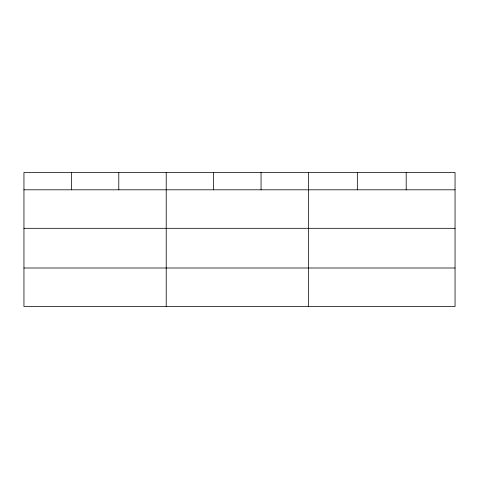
<?xml version="1.0" encoding="UTF-8"?>
<svg xmlns="http://www.w3.org/2000/svg" width="479" height="479" viewBox="0 0 479 479"><rect width="100%" height="100%" fill="white"/><g stroke="black" fill="none" stroke-linecap="round" stroke-linejoin="round"><path stroke-width="0.72" d="M455.05 228.315L455.05 172.494L23.95 172.494L23.95 306.506L455.05 306.506L455.05 228.315L23.95 228.315M23.95 189.804L455.05 189.804M23.95 267.995L455.05 267.995M406.192 172.494L406.192 189.804M357.334 172.494L357.334 189.804M308.476 172.494L308.476 306.506M261.055 172.494L261.055 189.804M213.634 172.494L213.634 189.804M166.213 172.494L166.213 306.506M118.792 172.494L118.792 189.804M71.371 172.494L71.371 189.804"/></g></svg>
